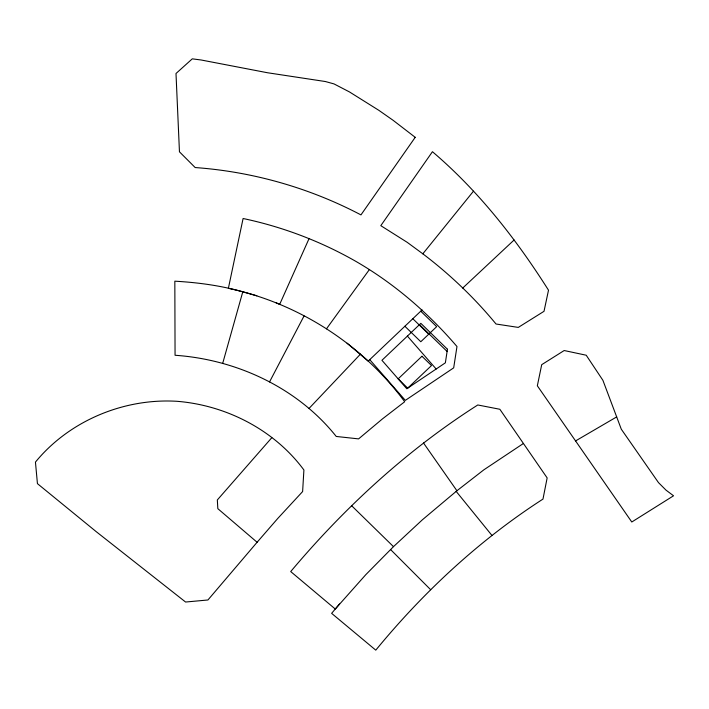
<?xml version="1.0" encoding="UTF-8"?>
<svg xmlns="http://www.w3.org/2000/svg" width="709" height="709" viewBox="0 0 709 709"><rect width="100%" height="100%" fill="white"/><g stroke="black" fill="none" stroke-linecap="round" stroke-linejoin="round"><path stroke-width="1.06" d="M222.661 363.487L242.788 291.824C220.676 285.523 197.749 282.492 174.831 281.181L175.061 355.271C236.584 359.49 297.488 387.788 336.234 436.452L358.594 438.889L382.435 418.913L404.706 401.737C362.228 344.273 298.241 303.186 228.378 288.315L243.098 218.505C282.501 226.818 320.521 241.228 355.51 261.169C394.089 283.396 428.041 312.766 456.977 346.524L453.689 367.847L405.326 400.381L369.726 359.658M309.097 238.525L279.692 304.356L276.2 302.823M269.544 381.921L304.072 315.913M326.477 328.834L369.362 269.597M422.83 253.813C449.825 274.286 474.498 297.851 496.025 324.013L518.288 327.407L544.016 311.313L548.509 290.194C516.214 239.163 478.575 190.978 432.437 151.708L380.804 225.666L407.161 242.301L422.83 253.813L473.461 191.2M339.522 603.997L331.626 613.347L375.779 650.153C423.592 591.918 479.55 539.948 542.979 499.092L547.153 477.91L499.854 409.27L477.786 404.972C407.055 450.011 344.609 507.493 290.708 571.569L335.268 609.022L365.791 574.68L393.486 546.648L422.422 519.759L456.924 490.761L423.503 442.974M257.101 542.261L277.786 518.43L302.619 491.559L303.904 469.987C274.392 429.955 226.118 405.149 176.771 401.285C123.712 398.13 69.234 420.827 35.45 462.1L37.435 483.644L96.149 531.608L185.581 602.03L207.932 599.982L257.101 542.261L217.831 508.672L217.335 499.951L271.804 437.692M309.071 408.402L360.447 354.146M422.077 309.922L368.166 361.138L347.091 343.191M462.702 288.058L514.087 240.005M523.419 443.479L483.848 469.828L456.153 491.355L492.037 535.543M575.593 440.909L616.679 416.91L602.907 380.325L586.219 355.227L564.187 350.53L541.711 364.674L537.342 385.793L631.781 522.001L673.55 495.786L666.017 490.141L658.484 482.607L621.288 429.193L616.679 416.91M242.788 291.824L256.818 295.759M420.747 311.189L436.664 326.663L420.8 341.738L404.883 326.255M419.498 324.607L447.113 351.46M412.815 318.722L428.732 334.205M351.77 505.854L393.486 546.648M390.615 549.581L430.647 589.702M407.4 336.101L436.168 369.008M447.45 349.227L445.358 362.831L406.815 388.754L381.938 360.296L420.836 323.339L447.45 349.227M415.217 137.324L360.961 214.898C309.603 187.929 253.024 171.738 195.17 167.546L179.457 151.815L176 73.506L192.281 58.847L201.117 59.99L267.532 72.752L325.369 81.526L334.028 83.919L349.44 91.913L378.836 110.32L393.025 120.246L415.217 137.324M421.961 356.255L398.166 378.863L407.71 388.151L431.506 365.543L421.961 356.255"/></g></svg>
